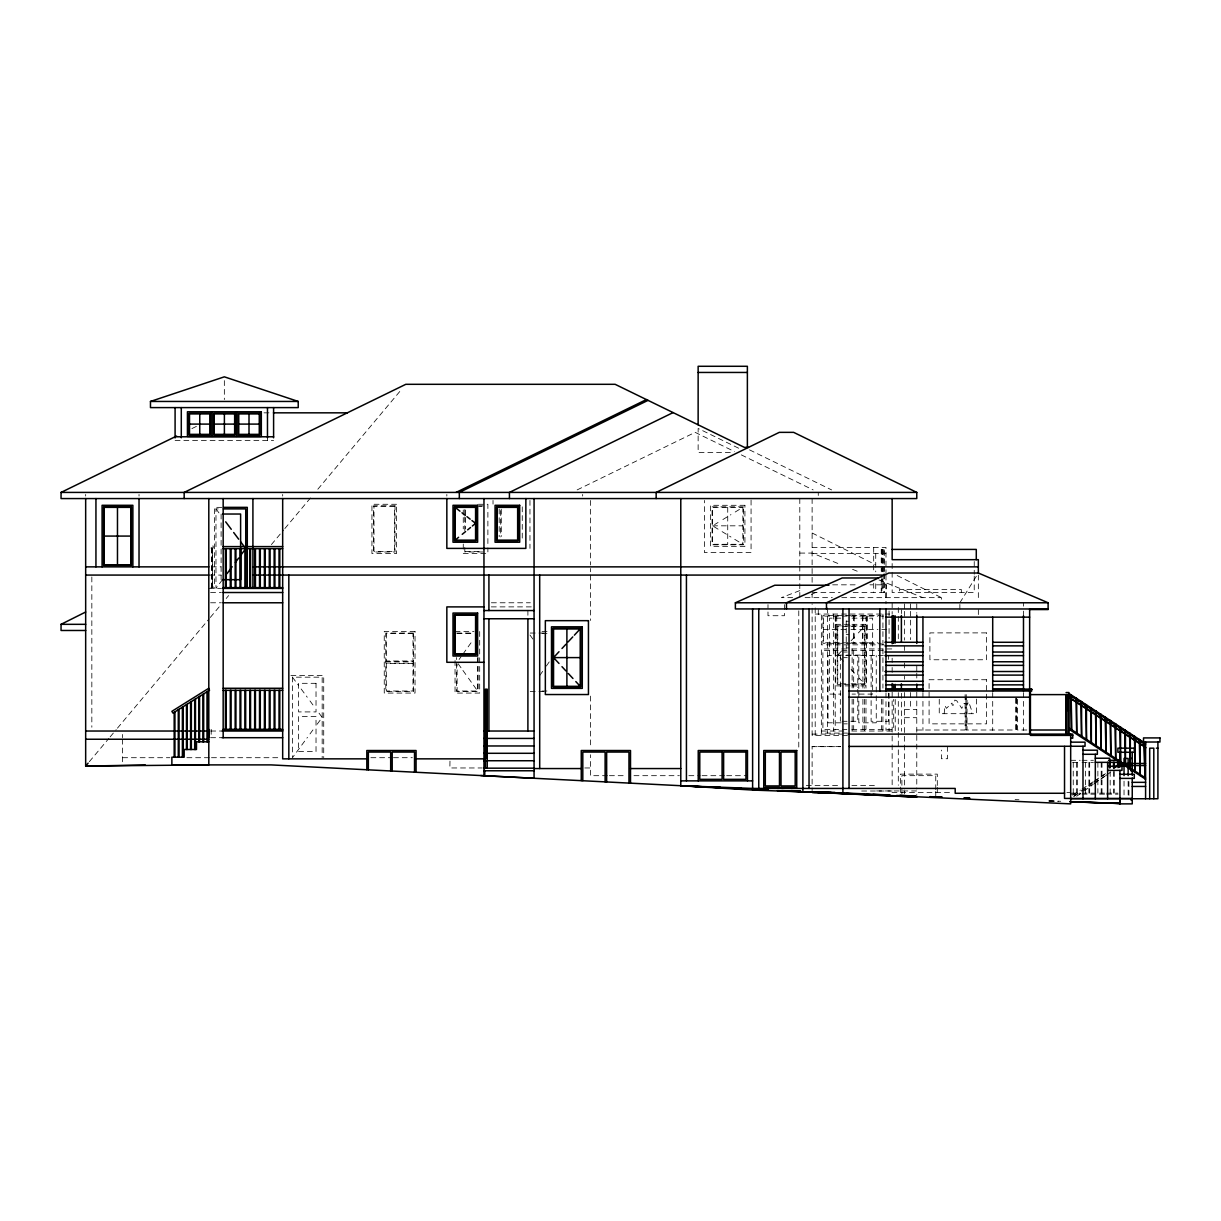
<?xml version="1.0" encoding="UTF-8"?>
<svg xmlns="http://www.w3.org/2000/svg" width="1221" height="1221" viewBox="0 0 1221 1221"><rect width="100%" height="100%" fill="white"/><g stroke="black" fill="none" stroke-linecap="round" stroke-linejoin="round"><path stroke-width="0.75" stroke-dasharray="5 3.75" d="M449.984 761.126L449.862 767.963L482.173 767.963M885.988 597.649L886.263 584.828L869.947 584.828M944.154 713.69L944.993 705.738L946.412 708.333L951.998 703.082L952.243 705.189L953.372 705.219L954.868 700.076L956.791 700.839L961.812 708.394L963.766 703.494L967.414 704.105L968.757 702.044L972.114 711.797L971.595 713.69M959.874 602.777L977.059 575.076M539.774 675.472L543.147 670.634M546.367 666.01L549.45 661.584M459.111 659.462L461.126 656.654M462.927 654.135L466.498 649.129M468.116 646.886L471.978 641.452M299.435 748.214L292.43 757.707L292.43 677.167L322.176 677.167L322.176 757.707M301.694 745.146L307.494 737.316M309.981 733.943L314.865 727.334M317.155 724.236L322.176 717.429L317.155 710.622M222.466 579.685L215.98 588.354L215.98 508.898L221.566 508.898M89.347 761.675L108.898 738.369M110.119 736.904L116.224 729.624M117.445 728.159L209.081 618.894M210.302 617.429L221.306 604.319M226.19 598.488L228.632 595.573M271.398 544.581L283.623 530.021M284.844 528.556L310.5 497.954M317.826 489.224L402.136 388.69M843.528 661.309L837.774 655.097L843.528 648.9M851.113 640.735L855.005 636.553M858.332 632.951L864.453 626.373L851.113 626.373M1073.732 796.275L1079.913 791.895M1081.44 790.811L1092.23 783.165M1093.757 782.081L1104.547 774.45M1076.663 796.245L1092.123 785.301M1093.665 784.203L1104.486 776.541M1106.028 775.442L1110.667 772.16M1072.633 795.192L1080.448 790.079M1082.004 789.056L1092.948 781.898M1094.52 780.875L1105.463 773.702M1074.007 796.336L1080.295 792.231M1081.852 791.208L1092.841 784.019M1094.413 782.982L1105.402 775.793M718.07 529.166L712.591 525.824L718.07 522.481M722.863 519.551L730.967 514.606M735.195 512.026L742.856 507.356L742.856 544.291L712.591 544.291L712.591 507.356L742.856 507.356M191.911 428.586L197.008 426.098M577.151 489.911L695.146 432.356L734.477 451.541M811.477 594.383L816.605 592.093M799.801 590.613L781.333 597.649L792.658 597.649M263.965 412.835L271.55 412.835M175.091 440.445L273.596 440.445M730.326 452.472L698.137 452.472L698.137 428.464L738.888 448.336M478.418 504.273L487.881 504.273L487.881 545.94M479.166 505.815L482.753 505.815M478.373 506.318L482.097 506.318M221.734 507.356L214.438 507.356L214.438 588.354M712.591 525.824L742.856 525.824M812.118 547.374L885.988 547.374L885.988 573.427M210.912 548.061L213.232 548.061L213.232 546.016L210.912 546.016L211.63 548.397M465.308 551.465L482.097 551.465M482.753 551.984L464.804 551.984L464.804 544.597M799.801 553.082L812.118 553.082L840.262 564.407M463.263 553.525L487.881 553.525L487.881 547.847M812.118 553.525L885.988 553.525M211.386 566.865L220.909 566.865M209.829 575.076L221.26 575.076M832.646 584.828L856.898 584.828M208.806 588.354L221.566 588.354M210.592 592.521L221.367 592.521M812.118 592.521L840.109 592.521M853.158 592.521L885.988 592.521M805.082 597.649L832.31 597.649M841.757 597.649L941.406 597.649L941.406 602.258M210.592 602.777L221.367 602.777M491.376 602.777L530.341 602.777M491.285 606.883L534.065 606.883M815.201 614.056L889.636 614.056M850.594 615.598L822.893 615.598L822.893 643.299L850.594 643.299M851.831 615.598L880.768 615.598M847.145 616.117L823.412 616.117L823.412 642.795L849.053 642.795M850.961 616.117L877.93 616.117M879.837 616.117L883.653 616.117M840.811 618.162L829.563 618.162L829.563 694.093L840.811 694.093M852.044 618.162L872.649 618.162L872.649 694.093L852.044 694.093M846.229 621.245L848.793 621.245M835.713 624.328L850.198 624.328M852.014 624.328L866.498 624.328M850.182 625.854L837.255 625.854L837.255 684.34L850.182 684.34M852.029 625.854L864.956 625.854L864.956 684.34L852.029 684.34M847.298 626.373L837.774 626.373L837.774 683.836L847.298 683.836M823.412 629.456L847.145 629.456M850.961 629.456L877.93 629.456M881.745 629.456L889.361 629.456M455.051 631.501L473.992 631.501M542.032 631.501L549.603 631.501M456.593 633.043L472.756 633.043M530.204 633.043L546.367 633.043M457.112 633.562L473.901 633.562M541.987 633.562L549.45 633.562M846.229 634.584L848.793 634.584M850.961 642.795L877.93 642.795M851.831 643.299L881.379 643.299M884.035 644.841L821.351 644.841L821.351 614.056M848.793 647.924L846.229 647.924L846.229 620.726M846.702 648.946L821.351 648.946L821.351 733.088L847.466 733.088M851.77 648.946L895.222 648.946M846.901 650.488L822.893 650.488L822.893 729.486L846.901 729.486M851.831 650.488L884.462 650.488M843.665 652.029L847.267 652.029M837.774 655.097L864.453 655.097M840.231 655.616L828.021 655.616L828.021 722.817L843.726 722.817M845.573 655.616L857.783 655.616L857.783 687.515M883.332 655.616L858.806 655.616L858.806 722.817L876.251 722.817L876.251 655.616M843.665 657.661L847.267 657.661M385.79 661.523L413.492 661.523M385.79 663.049L413.492 663.049M290.888 675.625L323.718 675.625L323.718 757.707M851.113 683.836L864.453 683.836L859.218 678.189M850.198 685.881L835.713 685.881L835.713 616.117M852.014 685.881L866.498 685.881L866.498 616.117M477.625 657.646L477.625 691.01L457.112 691.01L457.112 664.087M541.987 691.01L549.45 691.01M530.204 691.529L546.367 691.529M904.471 709.477L916.773 709.477M904.471 717.689L916.773 717.689M842.078 721.29L857.783 721.29L857.783 689.392M843.665 723.855L847.267 723.855M851.831 729.486L893.696 729.486L893.696 699.389M916.773 730.005L965.109 730.005L965.109 694.612M1026.846 730.005L1017.505 730.005L1017.505 698.336M210.699 731.028L222.054 731.028M821.351 731.028L846.702 731.028M851.77 731.028L895.222 731.028L895.222 699.312M812.118 734.111L847.405 734.111M847.405 735.393L812.118 735.393L812.118 603.8M210.592 737.698L222.054 737.698M840.659 746.428L812.118 746.428L812.118 790.582M812.118 746.672L840.643 746.672M122.619 757.707L169.887 757.707M186.889 757.707L209.585 757.707M211.477 757.707L281.425 757.707M370.863 757.707L391.605 757.707M393.483 757.707L412.347 757.707M1070.68 760.301L1080.158 760.301M1082.05 760.301L1093.421 760.301M1072.572 762.362L1080.158 762.362M1082.05 762.362L1093.421 762.362M584.798 767.963L590.491 767.963M607.509 775.686L590.491 775.686L590.491 754.731M609.401 775.686L626.434 775.686M633.989 775.686L679.395 775.686M688.842 775.686L700.198 775.686M702.09 775.686L724.786 775.686M726.678 775.686L747.481 775.686M806.318 785.424L840.491 785.424M851.892 785.424L876.571 785.424M876.571 790.949L916.773 790.949L916.773 797.099M861.66 791.01L892.154 791.01M891.971 792.398L952.807 792.398M1066.879 792.398L1070.68 792.398M1070.68 793.146L1080.158 793.146M1082.05 793.146L1104.776 793.146M1106.669 793.146L1118.039 793.146M1070.68 794.169L1080.158 794.169M1082.05 794.169L1104.776 794.169M1106.669 794.169L1118.039 794.169M1015.139 799.633L1018.94 799.77M1049.327 800.869L1060.728 801.281M1048.885 800.991L1056.638 801.281M1048.885 800.945L1058.332 801.281M852.579 569.352L859.615 572.176M878.952 579.96L922.939 597.649M749.526 449.877L831.623 489.911M741.315 454.884L813.14 489.911M812.118 532.997L875.06 564.468M897.176 575.534L941.406 597.649M722.099 531.623L730.967 537.042M734.752 539.346L742.856 544.291M851.113 669.474L855.005 673.656M215.98 508.898L221.108 515.735M292.43 677.167L298.58 685.5M301.16 688.995L307.265 697.237M309.981 700.93L314.865 707.539M458.119 663.69L461.126 667.918M462.927 670.436L466.498 675.442M468.452 678.174L471.733 682.768M473.458 685.164L477.625 691.01M529.975 635.027L533.134 639.438M961.354 592.521L961.278 589.438L899.572 589.438L899.572 592.521M1128.906 781.623L1128.906 796.138M1128.143 781.15L1128.143 796.519M1124.037 781.15L1124.037 796.519M1114.285 771.413L1114.285 793.146M1113.521 771.413L1113.521 793.146M1110.179 771.413L1110.179 793.146M1101.983 762.362L1101.983 793.146M1101.205 762.362L1101.205 793.146M1097.877 762.362L1097.877 793.146M1089.666 762.362L1089.666 793.146M1088.903 762.362L1088.903 793.146M1085.561 762.362L1085.561 793.146M1077.349 762.362L1077.349 793.146M1076.586 762.362L1076.586 793.146M1073.244 762.362L1073.244 793.146M1023.488 602.777L1023.488 606.165M1023.488 611.095L1023.488 615.72M1023.488 692.597L1023.488 730.356M1016.711 698.366L1016.711 730.341M1016.391 698.366L1016.391 730.341M1015.582 698.336L1015.582 730.005L967.032 730.005L967.032 698.336M992.704 692.597L992.704 730.356M978.342 575.076L978.342 599.084M978.342 609.554L978.342 615.72M976.388 699.038L976.388 713.69L939.254 713.69L939.254 699.038M974.236 561.507L974.236 574.267M974.236 576.098L974.236 592.521L892.154 592.521L892.154 561.156M966.238 694.612L966.238 730.341M965.918 698.366L965.918 730.341M959.874 604.471L959.874 609.554M947.557 746.428L947.557 758.729L941.406 758.729L941.406 750.121M937.301 785.469L937.301 774.129L900.365 774.129L900.365 793.681M937.301 787.347L937.301 794.917M935.759 789.712L935.759 775.671L901.892 775.671L901.892 793.711M935.759 791.467L935.759 796.748M922.939 692.597L922.939 730.356M916.773 603.8L916.773 613.232M916.773 666.056L916.773 670.909M916.773 673.046L916.773 678.708M916.773 692.2L916.773 734.599M916.773 735.393L916.773 789.056M910.622 603.8L910.622 609.462M910.622 611.355L910.622 639.651M910.622 692.505L910.622 709.477M904.471 603.8L904.471 609.462M904.471 611.355L904.471 640.14M904.471 646.291L904.471 650.442M904.471 662.866L904.471 670.497M904.471 676.159L904.471 679.212M904.471 692.505L904.471 789.056M904.471 790.949L904.471 794.016M901.388 609.798L901.388 613.598M901.388 693.253L901.388 731.181M898.305 607.585L898.305 639.712M898.305 692.643L898.305 730.448M898.305 732.341L898.305 785.271M892.154 602.777L892.154 614.209M892.154 658.195L892.154 662.591M892.154 667.475L892.154 672.512M892.154 692.093L892.154 734.111M892.154 736.004L892.154 785.332M889.071 610.988L889.071 638.583M889.071 693.299L889.071 731.028M888.552 655.616L888.552 659.371M888.552 693.146L888.552 721.29L871.122 721.29L871.122 689.392M885.988 575.076L885.988 603.8M885.988 692.887L885.988 730.356M884.202 564.407L884.202 549.419L881.241 549.419L881.241 564.407M884.202 566.285L884.202 571.901M884.202 573.778L884.202 592.521M883.943 549.419L883.943 572.084M883.943 573.946L883.943 592.521M882.92 549.419L882.92 571.703M882.92 579.12L882.92 588.415L882.539 579.12M882.92 614.056L882.92 644.841M882.92 648.946L882.92 688.125M882.92 699.312L882.92 731.028M882.539 549.419L882.539 571.703M881.898 549.419L881.898 564.957M881.898 568.498L881.898 571.794M881.898 576.816L881.898 592.521M881.379 699.251L881.379 729.486M881.241 566.285L881.241 571.901M881.241 579.395L881.241 592.521M875.732 553.525L875.732 571.794M875.732 583.791L875.732 592.521M873.687 547.374L873.687 572.084M873.687 583.226L873.687 592.521M871.122 655.616L871.122 687.515M867.52 616.117L867.52 643.299M865.979 615.598L865.979 643.299M865.979 650.488L865.979 688.11M865.979 699.389L865.979 729.486M864.453 626.373L864.453 688.125M864.453 699.312L864.453 731.028M862.911 615.598L862.911 643.299M862.911 650.488L862.911 688.11M862.911 699.389L862.911 729.486M862.392 616.117L862.392 642.795M854.181 616.117L854.181 642.795M853.677 615.598L853.677 643.299M853.677 650.488L853.677 687.911M853.677 699.251L853.677 729.486M852.136 648.946L852.136 687.957M852.136 699.19L852.136 731.028M840.338 655.616L840.338 721.29M836.751 616.117L836.751 642.795M835.21 615.598L835.21 643.299M835.21 650.488L835.21 729.486M833.668 614.056L833.668 644.841M833.668 648.946L833.668 731.028M827.502 607.905L827.502 733.088M818.268 492.414L818.268 495.482M818.268 609.569L818.268 615.735M815.201 607.905L815.201 735.393M812.118 498.565L812.118 583.959M812.118 593.849L812.118 597.649M799.801 498.565L799.801 565.399M799.801 566.147L799.801 597.649M798.778 610.821L798.778 749.282M784.416 604.624L784.416 615.72L767.994 615.72L767.994 604.624M751.068 500.091L751.068 552.503L704.38 552.503L704.38 500.427M727.731 507.356L727.731 544.291M590.491 500.457L590.491 564.972M590.491 568.498L590.491 571.794M590.491 575.076L590.491 620.497M590.491 696.107L590.491 747.298M582.661 494.459L582.661 496.062M529.96 500.412L529.96 548.397M527.899 610.271L527.899 617.063M522.252 506.837L522.252 540.705M501.221 509.172L501.221 536.538M500.717 510.607L500.717 536.935M499.175 508.989L499.175 536.691M493.025 500.412L493.025 504.105M479.685 631.501L479.685 693.07L455.051 693.07L455.051 657.615M478.144 657.57L478.144 691.529L456.593 691.529L456.593 657.57M465.308 510.088L465.308 515.735M465.308 517.612L465.308 528.891M464.804 509.508L464.804 515.048M464.804 516.895L464.804 533.516M463.263 509.951L463.263 515.644M463.263 517.536L463.263 528.891M463.263 544.047L463.263 549.74M446.84 494.459L446.84 496.062M282.677 494.459L282.677 496.062M267.475 437.79L267.475 440.445M224.343 380.616L224.343 399.557M221.108 514.026L221.108 579.685M212.072 548.061L212.072 587.057M211.691 548.061L211.691 587.057M211.187 729.334L211.172 737.789M139.026 494.459L139.026 496.062M122.619 734.462L122.619 737.652M122.619 739.239L122.619 762.759M91.834 576.968L91.834 727.228M85.668 494.459L85.668 496.062M396.566 504.273L371.947 504.273L371.947 553.525L396.566 553.525L396.566 504.273M744.917 505.296L710.546 505.296L710.546 546.336L744.917 546.336L744.917 505.296M395.024 505.815L373.489 505.815L373.489 551.984L395.024 551.984L395.024 505.815M394.52 506.318L373.992 506.318L373.992 551.465L394.52 551.465L394.52 506.318M743.375 506.837L712.072 506.837L712.072 544.795L743.375 544.795L743.375 506.837M213.354 587.057L210.912 587.82L213.354 587.057M415.033 631.501L384.249 631.501L384.249 693.07L415.033 693.07L415.033 631.501M986.461 632.89L929.898 632.89L929.898 659.767L986.461 659.767L986.461 632.89M413.492 633.043L385.79 633.043L385.79 691.529L413.492 691.529L413.492 633.043M412.988 633.562L386.309 633.562L386.309 661.004L412.988 661.004L412.988 633.562M412.988 663.568L386.309 663.568L386.309 691.01L412.988 691.01L412.988 663.568M986.553 679.731L929.089 679.731L929.089 723.855L986.553 723.855L986.553 679.731M316.025 683.317L298.58 683.317L298.58 711.919L316.025 711.919L316.025 683.317M316.025 716.513L298.58 716.513L298.58 751.556L316.025 751.556L316.025 716.513M212.591 587.057L212.591 548.061L212.454 587.057"/><path stroke-width="1.5" d="M1119.932 798.427L1119.932 803.876L1132.249 803.876L1132.249 777.991M1068.894 695.909L1068.192 696.993L1145.909 747.725M226.908 573.763L232.188 566.712M235.409 562.408L238.675 558.043M240.613 555.463L245.742 548.626L240.613 541.773M88.126 763.14L85.668 766.04L208.806 764.895L208.806 498.565M559.004 663.461L553.556 657.6L559.004 651.724M561.981 648.519L565.903 644.291M568.055 641.971L572.786 636.889M574.374 635.179L580.234 628.861L553.556 628.861L553.556 686.324L580.234 686.324L580.234 628.861M455.051 540.186L475.58 540.186L475.58 507.356L455.051 507.356L455.051 540.186L458.608 537.271M462.21 534.325L465.613 531.532M467.643 529.868L470.512 527.518M472.359 526.007L475.58 523.366L471.947 520.528M1113.781 767.902L1119.932 763.537M1114.834 767.566L1121.092 763.476L1145.588 763.476M1117.948 767.582L1122.023 764.911L1121.092 763.476M209.34 690.338L172.955 713.079L171.871 711.339L208.745 688.293L209.508 690.338M85.668 630.479L61.05 630.479L61.05 624.328L85.668 612.011M656.165 498.565L656.165 492.414L779.288 432.356L793.65 432.356L916.773 492.414L916.773 498.565L61.05 498.565L61.05 492.414L176.602 436.05M456.074 492.414L646.413 399.572M648.03 400.366L459.325 492.414L459.325 498.565M673.092 412.591L509.432 492.414L509.432 498.565M1048.106 608.974L735.378 608.928L735.378 602.777L774.77 585.225L828.952 585.225M150.473 401.45L224.343 376.831L298.229 401.45L298.229 407.6L150.473 407.6L150.473 401.45L298.229 401.45M145.345 764.987L85.668 766.116L85.668 498.565M85.668 766.116L92.491 765.979M698.137 372.451L747.374 372.451M273.443 412.835L347.313 412.835M189.499 424.099L210.012 424.099M214.118 424.099L234.646 424.099M238.751 424.099L259.264 424.099M175.091 436.782L273.596 436.782M748.504 447.374L744.398 447.374L615.125 384.31L405.799 384.31L184.173 492.414L184.173 498.565M61.05 492.414L916.773 492.414M223.565 507.356L247.283 507.356L247.283 588.354M223.428 508.898L245.742 508.898L245.742 588.354M222.894 514.026L240.613 514.026L240.613 579.685L222.466 579.685M104.151 536.08L130.815 536.08M223.168 546.596L282.677 546.596M223.168 548.656L282.677 548.656M892.154 549.419L976.281 549.419L976.281 559.676M85.668 566.865L208.806 566.865M252.915 566.865L978.342 566.865M1029.639 609.554L1048.106 609.554L1048.106 602.777L978.342 573.015L888.796 573.015L826.48 602.777L826.48 608.928M85.668 575.076L208.806 575.076M252.915 575.076L884.492 575.076M878.403 577.976L842.154 577.976L786.461 602.777L786.461 608.928M223.168 587.637L282.677 587.637M223.168 588.415L282.677 588.415M223.168 592.521L282.677 592.521M223.168 602.777L282.677 602.777M735.378 602.777L1048.106 602.777M483.959 606.898L446.84 606.898L446.84 662.301L483.959 662.301M483.959 610.546L534.065 610.546M885.988 617.139L1029.639 617.139M483.959 618.757L534.065 618.757M61.05 624.328L85.668 624.328M884.966 642.277L922.939 642.277M992.704 642.277L1023.488 642.277M884.966 645.863L922.939 645.863M992.704 645.863L1023.488 645.863M884.966 652.029L922.939 652.029M992.704 652.029L1023.488 652.029M884.966 655.616L922.939 655.616M992.704 655.616L1023.488 655.616M553.556 657.6L580.234 657.6M885.988 661.767L922.939 661.767M992.704 661.767L1023.488 661.767M885.988 665.369L922.939 665.369M992.704 665.369L1023.488 665.369M884.966 671.519L922.939 671.519M992.704 671.519L1023.488 671.519M884.966 675.106L922.939 675.106M992.704 675.106L1023.488 675.106M885.805 681.272L922.939 681.272M992.704 681.272L1023.488 681.272M885.805 684.859L922.939 684.859M992.704 684.859L1023.488 684.859M223.168 688.278L282.677 688.278M885.988 689.087L922.939 689.087M992.704 689.087L1023.488 689.087M1029.639 689.087L1031.699 689.087L1031.699 691.01L849.053 691.01M1023.488 689.377L1031.699 689.377M885.988 689.468L922.939 689.468M992.704 689.468L1031.699 689.468M223.168 690.338L282.677 690.338M485.424 691.223L487.225 691.223M1066.07 692.551L1068.894 692.551L1068.894 734.111M485.943 693.528L486.706 693.528M1029.639 694.612L1068.894 694.612L1145.588 744.688M485.943 695.756L486.706 695.756M485.943 696.153L486.706 696.153M485.943 696.642L486.706 696.642M849.053 697.176L1029.639 697.176M485.943 698.244L486.706 698.244M485.943 698.641L486.706 698.641M485.943 699.038L486.706 699.038M485.943 699.435L486.706 699.435M485.943 700.732L486.706 700.732M485.943 701.129L486.706 701.144M485.943 703.22L486.706 703.22M485.943 703.617L486.706 703.617M485.943 705.707L486.706 705.707M485.943 706.104L486.706 706.104M485.943 708.18L486.706 708.18M485.943 708.577L486.706 708.577M485.943 710.668L486.706 710.668M485.943 711.065L486.706 711.065M485.943 713.11L486.706 713.11M485.943 713.507L486.706 713.507M485.943 715.582L486.706 715.582M485.943 715.979L486.706 715.979M485.943 718.009L486.706 718.009M485.943 718.406L486.706 718.406M485.943 720.497L486.706 720.497M485.943 720.894L486.706 720.894M485.943 723.015L486.706 723.015M485.943 723.412L486.706 723.412M485.424 725.747L487.225 725.747M485.424 725.9L487.225 725.9M485.424 726.922L487.225 726.922M485.424 727.182L487.225 727.182M485.424 727.808L487.225 727.808M485.943 728.204L486.706 728.204M208.745 729.334L208.806 737.698M223.168 729.319L282.677 729.319M223.168 730.097L282.677 730.097M1029.639 730.005L1066.07 730.005M485.943 730.433L486.706 730.433M485.943 730.83L486.706 730.83M85.668 731.028L208.806 731.028M222.054 731.028L282.677 731.028M483.959 731.028L534.065 731.028M485.943 732.921L486.706 732.921M485.943 733.317L486.706 733.317M849.053 734.111L1072.74 734.111L1072.74 738.217L1070.68 738.217M485.943 735.408L486.706 735.408M1072.74 735.393L1030.417 735.393L1030.417 691.01M485.943 735.805L486.706 735.805M222.054 737.698L282.677 737.698M485.943 737.896L486.706 737.896M483.959 738.43L534.065 738.43M85.668 739.239L208.806 739.239M485.943 740.384L486.706 740.384M485.943 740.781L486.706 740.781M208.806 741.803L196.489 741.803L196.489 749.496L184.173 749.496L184.173 757.188L171.871 757.188L171.871 764.895L271.062 764.895L701.632 786.782L680.784 785.729L680.784 498.565M1070.68 742.154L1085.042 742.154L1085.042 746.245L849.053 746.428M485.943 742.856L486.706 742.856M485.943 743.253L486.706 743.253M485.943 745.344L486.706 745.344M485.943 745.741L486.706 745.741M483.959 745.97L534.065 745.97M485.943 747.786L486.706 747.786M485.943 748.183L486.706 748.183M1156.363 748.168L1157.905 748.168M1082.996 750.182L1097.358 750.182L1097.358 754.288L1082.996 754.288M485.943 750.259L486.706 750.259M485.943 750.656L486.706 750.656M485.943 752.685L486.706 752.685M485.943 753.082L486.706 753.082M483.959 753.296L534.065 753.296M485.943 755.173L486.706 755.173M485.943 755.57L486.706 755.57M485.943 757.692L486.706 757.692M1095.313 758.226L1109.675 758.226L1109.675 762.331M1130.707 758.439L1132.249 758.439M366.819 758.851L282.677 758.851L282.677 498.565M416.071 758.851L483.959 758.851M1108.561 760.301L1119.932 760.301M483.959 760.744L534.065 760.744M1095.313 762.331L1119.932 762.362M1121.092 765.536L1145.588 765.536M1107.615 766.269L1121.992 766.269L1121.992 770.375L1107.615 770.375M483.959 768.177L534.065 768.177M534.065 768.558L581.257 768.558M630.509 768.558L680.784 768.558M483.959 770.772L534.065 770.772M1130.707 770.726L1132.249 770.726M1119.932 774.297L1134.294 774.297L1134.294 778.403L1119.932 778.403M480.708 775.549L534.065 778.265L534.065 498.565M680.784 780.875L752.609 780.875M1132.249 782.34L1145.588 782.34M1132.249 786.446L1145.588 786.446M834.935 792.398L812.118 791.788M1064.529 793.268L955.188 793.268L955.188 788.43L752.609 788.43L680.784 785.729L701.724 786.66M1132.249 798.427L1064.529 798.427L1064.529 746.428M1070.68 798.748L1157.905 798.748L1157.905 742.017M1130.707 799.77L1132.249 799.77M1070.68 801.785L1119.932 803.51L1069.657 801.693M680.784 785.729L752.609 790.063L862.804 794.093M866.559 794.23L889.102 795.054M900.365 795.451L915.063 795.985M935.759 796.748L941.101 796.931M1070.68 801.648L1119.932 803.433M888.903 795.192L812.118 792.398L815.43 792.398M896.535 795.466L915.597 796.153M942.276 797.13L929.99 796.687L941.315 797.084M707.432 786.904L720.756 787.499M735.973 788.171L741.681 788.43M762.621 789.361L768.33 789.605M791.162 790.628L800.686 791.04M817.811 791.803L831.135 792.398M846.367 793.07L863.491 793.833M873 794.26L890.124 795.024M899.648 795.436L914.88 796.123M720.756 787.652L705.524 786.919L720.588 787.743M732.173 788.201L741.681 788.659M756.913 789.392L768.33 789.941M781.654 790.582L800.686 791.498M806.394 791.773L916.773 797.099L777.456 790.643M728.174 788.14L741.437 788.812M752.823 789.392L767.978 790.155M1068.894 693.421L1145.588 743.543M1068.894 694.23L1079.852 701.373M1084.538 704.441L1090.796 708.531M1093.924 710.576L1109.584 720.787M1112.713 722.832L1118.97 726.922M1122.099 728.968L1144.016 743.268M1068.894 697.054L1144.947 746.718M1068.894 727.914L1145.588 777.991M1068.894 729.151L1145.588 779.212M1139.315 773.885L1140.078 774.404M1144.184 777.075L1144.947 777.579L1144.184 742.627L1144.947 778.8M1119.81 761.156L1120.588 761.675M1124.694 764.346L1125.457 764.85M1129.562 767.521L1130.325 768.04M1134.431 770.71L1135.209 771.214M1095.451 745.253L1096.214 745.756M1100.319 748.427L1101.083 748.946M1105.188 751.617L1105.967 752.121M1110.072 754.792L1110.835 755.311M1114.941 757.982L1115.704 758.485M1075.945 732.524L1076.724 733.027M1080.829 735.698L1081.592 736.217M1085.698 738.888L1086.476 739.392M1090.567 742.063L1091.345 742.582M1071.076 729.334L1071.855 730.051L1071.076 694.886L1071.076 729.548M455.051 507.356L459.951 511.172M461.996 512.774L465.308 515.354M466.956 516.636L470.161 519.154M561.981 666.666L565.903 670.894M568.345 673.519L572.954 678.494M575.808 681.562L580.234 686.324M225.687 521.84L231.273 529.304M233.684 532.524L238.675 539.194M1067.887 694.612L1068.283 710.897L1067.703 694.612M1153.799 798.748L1153.799 748.168L1149.694 748.168L1149.694 798.748M1145.588 742.017L1145.588 798.748M1132.249 752.273L1132.249 775.35M1128.143 775.579L1128.143 758.439L1124.037 758.439L1124.037 775.579M1119.932 752.273L1119.932 767.047M1119.932 770.375L1119.932 803.876M1118.39 762.362L1118.39 765.979M1117.627 762.362L1117.627 765.979M1114.285 762.362L1114.285 767.795M1113.521 762.362L1113.521 767.795M1110.179 762.362L1110.179 767.795M1109.401 762.362L1109.401 767.795M1107.615 762.331L1107.615 798.748M1095.313 754.288L1095.313 798.748M1082.996 746.245L1082.996 798.748M1070.68 734.111L1070.68 803.876L842.902 793.375L842.902 608.928M1068.467 696.489L1068.467 734.111M1068.207 696.489L1068.207 734.111M1066.33 730.341L1066.33 734.111M1066.162 694.612L1066.07 734.111M1065.979 694.612L1065.979 734.111M1029.639 608.928L1029.639 689.377M1029.639 691.01L1029.639 734.111M1023.488 615.72L1023.488 691.01M992.704 617.139L992.704 691.01M978.342 573.015L978.342 559.676L892.154 559.676L892.154 498.565M922.939 617.139L922.939 691.01M916.773 615.125L916.773 643.452M916.773 684.096L916.773 689.529M901.388 615.491L901.388 642.048M901.388 683.775L901.388 689.453M895.222 615.872L895.222 643.024M895.222 684.386L895.222 689.987M893.696 615.598L893.696 643.299M893.696 684.34L893.696 689.987M893.177 616.117L893.177 642.795M892.154 615.598L892.154 643.772M892.154 683.485L892.154 689.957M885.988 608.928L885.988 691.01M879.837 608.928L879.837 691.01M849.053 608.928L849.053 788.43M809.035 608.928L809.035 788.43M802.884 608.928L802.884 791.895M758.76 608.928L758.76 788.43M752.609 608.928L752.609 790.063M747.374 446.962L747.374 366.285L698.137 366.285L698.137 424.801M747.481 780.875L747.481 750.518L698.229 750.518L698.229 780.875M686.431 575.076L686.431 780.875M630.509 783.165L630.509 750.518L581.257 750.518L581.257 780.662M628.968 783.088L628.968 752.06L606.654 752.06L606.654 781.944M605.112 781.867L605.112 752.06L582.799 752.06L582.799 780.738M566.895 628.861L566.895 686.324M539.697 575.076L539.697 768.558M527.899 618.757L527.899 731.028M525.854 498.565L525.854 548.397L446.84 548.397L446.84 498.565M488.919 575.076L488.919 610.546M488.919 618.757L488.919 731.028M487.225 768.024L487.225 689.178L485.424 689.178L485.424 768.024M484.768 770.314L484.768 775.61M483.959 498.565L483.959 775.549M416.071 772.267L416.071 750.518L366.819 750.518L366.819 769.764M414.53 772.267L414.53 752.06L392.2 752.06L392.2 771.046M390.674 770.97L390.674 752.06L368.345 752.06L368.345 769.841M288.828 575.076L288.828 758.851M279.792 548.656L279.792 587.637M279.792 690.338L279.792 729.319M279.029 548.656L279.029 587.637M279.029 690.338L279.029 729.319M274.923 548.656L274.923 587.637M274.923 690.338L274.923 729.319M274.145 548.656L274.145 587.637M274.145 690.338L274.145 729.319M273.596 407.6L273.596 437.79M270.055 548.656L270.055 587.637M270.055 690.338L270.055 729.319M269.276 548.656L269.276 587.637M269.276 690.338L269.276 729.319M267.475 407.6L267.475 437.79M265.171 548.656L265.171 587.637M265.171 690.338L265.171 729.319M264.408 548.656L264.408 587.637M264.408 690.338L264.408 729.319M260.302 548.656L260.302 587.637M260.302 690.338L260.302 729.319M259.524 548.656L259.524 587.637M259.524 690.338L259.524 729.319M255.433 548.656L255.433 587.637M255.433 690.338L255.433 729.319M254.655 548.656L254.655 587.637M254.655 690.338L254.655 729.319M252.915 498.565L252.915 588.354M250.549 548.656L250.549 587.637M250.549 690.338L250.549 729.319M249.786 548.656L249.786 587.637M249.786 690.338L249.786 729.319M249.008 413.843L249.008 434.355M245.68 690.338L245.68 729.319M244.917 548.656L244.917 587.637M244.917 690.338L244.917 729.319M240.812 548.656L240.812 587.637M240.812 690.338L240.812 729.319M240.033 548.656L240.033 587.637M240.033 690.338L240.033 729.319M236.691 411.782L236.691 436.416M235.928 548.656L235.928 587.637M235.928 690.338L235.928 729.319M235.165 548.656L235.165 587.637M235.165 690.338L235.165 729.319M231.059 548.656L231.059 587.637M231.059 690.338L231.059 729.319M230.296 548.656L230.296 587.637M230.296 690.338L230.296 729.319M226.19 548.656L226.19 587.637M226.19 690.338L226.19 729.319M225.412 548.656L225.412 587.637M225.412 690.338L225.412 729.319M224.389 413.843L224.389 434.355M223.168 498.565L223.168 737.698M212.072 411.782L212.072 436.416M207.768 691.315L207.768 741.803M207.005 691.803L207.005 741.803M203.678 693.879L203.678 741.803M202.9 694.367L202.9 741.803M199.756 413.843L199.756 434.355M199.572 696.443L199.572 741.803M198.794 696.932L198.794 741.803M195.467 699.007L195.467 749.496M194.688 699.496L194.688 749.496M191.361 701.571L191.361 749.496M190.583 702.06L190.583 749.496M187.256 704.151L187.256 749.496M186.477 704.624L186.477 749.496M183.15 706.715L183.15 757.188M182.387 707.188L182.387 757.188M181.288 407.6L181.288 437.79M179.044 709.279L179.044 757.188M178.281 709.752L178.281 757.188M175.091 407.6L175.091 437.942M174.939 711.843L174.939 757.188M174.176 712.316L174.176 757.188M139.026 498.565L139.026 566.865M132.875 566.865L132.875 505.296L102.091 505.296L102.091 566.865M117.475 507.356L117.475 564.804M95.94 498.565L95.94 566.865M261.325 411.782L187.439 411.782L187.439 436.416L261.325 436.416L261.325 411.782M210.531 413.324L188.98 413.324L188.98 434.874L210.531 434.874L210.531 413.324M235.149 413.324L213.614 413.324L213.614 434.874L235.149 434.874L235.149 413.324M259.783 413.324L238.232 413.324L238.232 434.874L259.783 434.874L259.783 413.324M210.012 413.843L189.499 413.843L189.499 434.355L210.012 434.355L210.012 413.843M234.646 413.843L214.118 413.843L214.118 434.355L234.646 434.355L234.646 413.843M259.264 413.843L238.751 413.843L238.751 434.355L259.264 434.355L259.264 413.843M477.625 505.296L453.006 505.296L453.006 542.231L477.625 542.231L477.625 505.296M519.688 505.296L495.07 505.296L495.07 542.231L519.688 542.231L519.688 505.296M131.334 506.837L103.632 506.837L103.632 565.323L131.334 565.323L131.334 506.837M476.083 506.837L454.548 506.837L454.548 540.705L476.083 540.705L476.083 506.837M518.162 506.837L496.611 506.837L496.611 540.705L518.162 540.705L518.162 506.837M130.815 507.356L104.151 507.356L104.151 564.804L130.815 564.804L130.815 507.356M517.643 507.356L497.115 507.356L497.115 540.186L517.643 540.186L517.643 507.356M477.625 613.049L453.006 613.049L453.006 656.028L477.625 656.028L477.625 613.049M476.083 614.59L454.548 614.59L454.548 654.487L476.083 654.487L476.083 614.59M475.58 615.109L455.051 615.109L455.051 653.968L475.58 653.968L475.58 615.109M588.446 620.665L545.344 620.665L545.344 694.535L588.446 694.535L588.446 620.665M582.28 626.816L551.495 626.816L551.495 688.385L582.28 688.385L582.28 626.816M580.738 628.357L553.037 628.357L553.037 686.843L580.738 686.843L580.738 628.357M486.706 693.131L485.943 693.131L485.943 758.088L486.706 758.088L486.706 693.131M1159.95 737.911L1143.528 737.911L1143.528 742.017L1159.95 742.017L1159.95 737.911M1134.294 748.168L1117.887 748.168L1117.887 752.273L1134.294 752.273L1134.294 748.168M796.733 750.518L763.766 750.518L763.766 787.469L796.733 787.469L796.733 750.518M722.084 752.06L699.77 752.06L699.77 779.334L722.084 779.334L722.084 752.06M745.939 752.06L723.626 752.06L723.626 779.334L745.939 779.334L745.939 752.06M779.471 752.06L765.308 752.06L765.308 785.927L779.471 785.927L779.471 752.06M795.192 752.06L781.013 752.06L781.013 785.927L795.192 785.927L795.192 752.06M969.627 798.122L963.964 797.908L969.627 798.091M1076.724 698.58L1075.945 698.076L1076.724 733.302L1076.724 698.58M1081.592 701.754L1080.829 701.251L1081.592 736.553L1081.592 701.754M1086.476 704.944L1085.698 704.441L1086.476 739.804L1086.476 704.944M1091.345 708.119L1090.567 707.615L1091.345 743.055L1091.345 708.119M1096.214 711.309L1095.451 710.805L1096.214 746.306L1096.214 711.309M1101.083 714.483L1100.319 713.98L1101.083 749.557L1101.083 714.483M1105.967 717.673L1105.188 717.17L1105.967 752.808L1105.967 717.673M1110.835 720.848L1110.072 720.344L1110.835 756.043L1110.835 720.848M1115.704 724.038L1114.941 723.534L1115.704 759.294L1115.704 724.038M1120.588 727.212L1119.81 726.709L1120.588 762.545L1120.588 727.212M1125.457 730.402L1124.694 729.899L1125.457 765.796L1125.457 730.402M1130.325 733.577L1129.562 733.073L1130.325 769.047L1130.325 733.577M1135.209 736.767L1134.431 736.263L1135.209 772.298L1135.209 736.767M1140.078 739.941L1139.315 739.438L1140.078 775.549L1140.078 739.941"/></g></svg>
